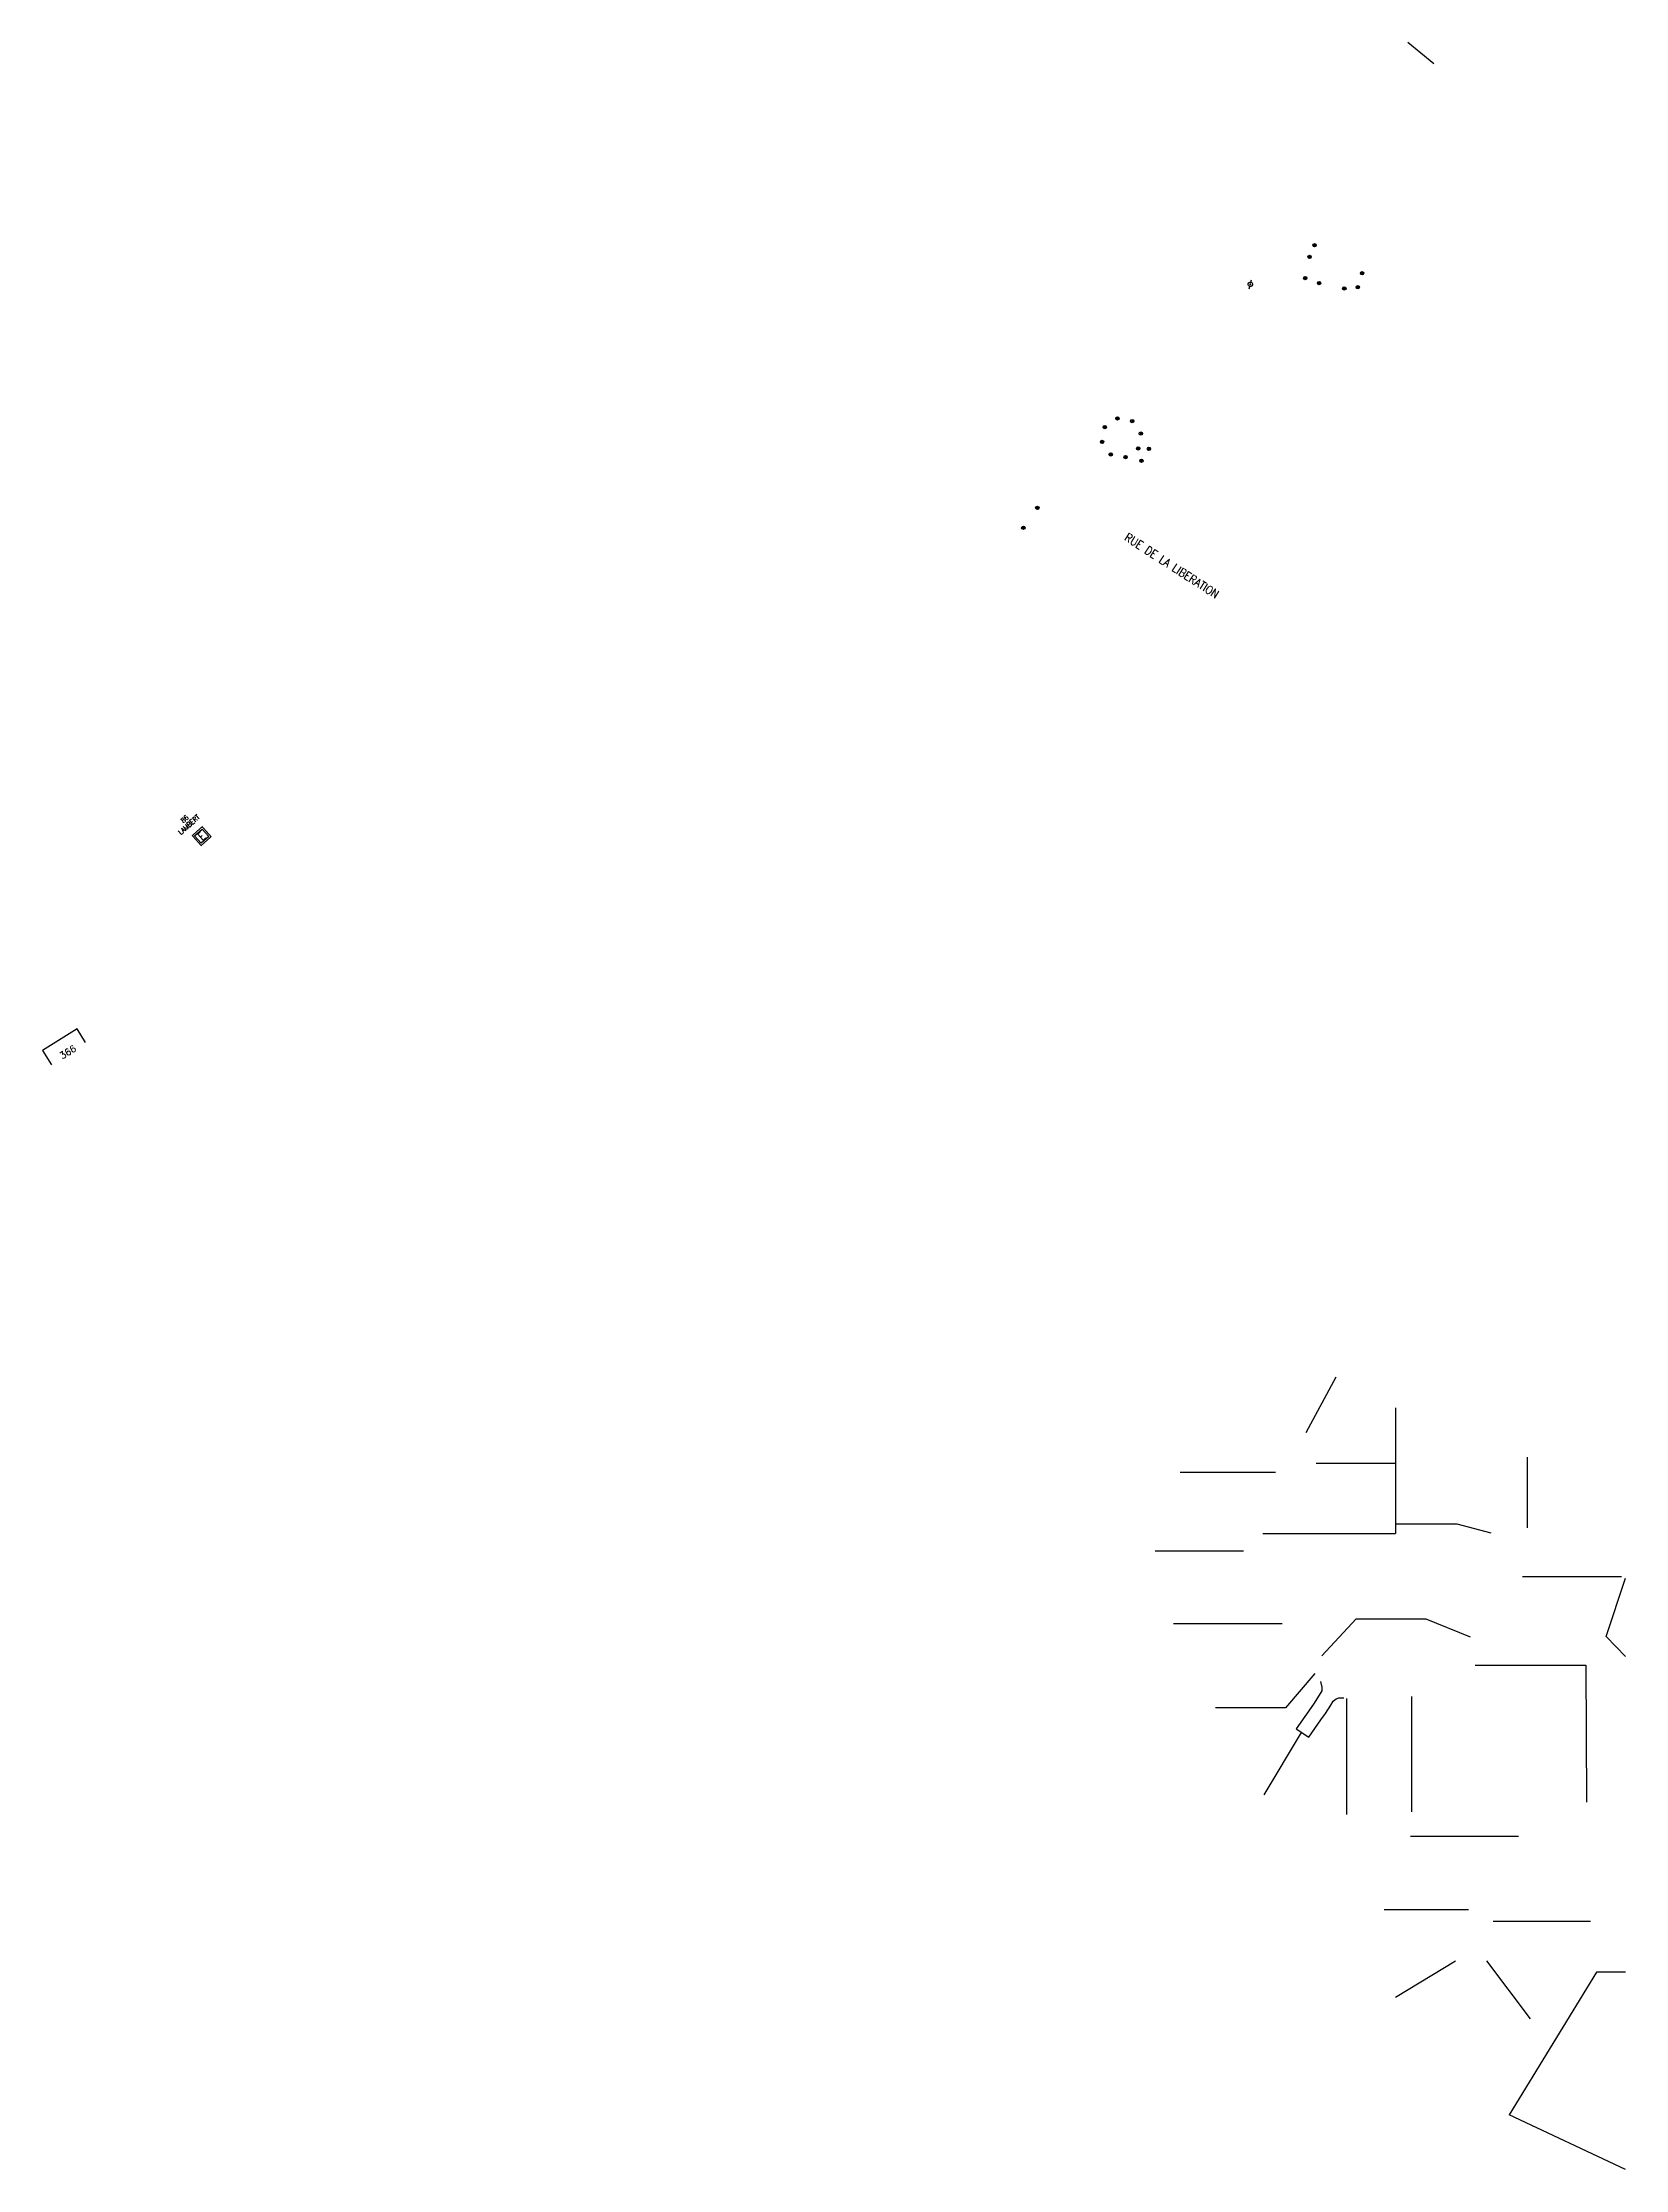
# Model space of a CAD drawing. Header units: millimetres. Extents: x 114000 to 115000, y 121200 to 121957.
# Drawn here: x 114529 to 115000, y 121200 to 121833 of the extents above; entities that cross this region are included whole.
import ezdxf
from ezdxf.enums import TextEntityAlignment as Align

# ---------------------------------------------------------------- set-up
doc = ezdxf.new("R2010")
doc.units = ezdxf.units.MM
doc.layers.get('0').update_dxf_attribs({"linetype": 'CONTINUOUS'})
for name, color, linetype in [('M_200', 7, 'CONTINUOUS'), ('W0100', 7, 'CONTINUOUS'), ('W0469', 7, 'CONTINUOUS'), ('W0473', 7, 'CONTINUOUS'), ('W0989', 7, 'CONTINUOUS'), ('W0991', 7, 'CONTINUOUS'), ('W1102', 7, 'CONTINUOUS')]:
    doc.layers.add(name, color=color, linetype=linetype)
doc.styles.add('M_ROMANS', font='ROMANS.shx', dxfattribs={"width": 0.75})
doc.styles.get("Standard").update_dxf_attribs({"font": 'romans.shx', "width": 0.85})

# ---------------------------------------------------------------- blocks, each defined once
blk = doc.blocks.new('ROUTE')
at = {"layer": 'W0100', "color": 252}
blk.add_line((114901.93, 121331.01), (114905.72, 121328.57), dxfattribs=at)
at = {"layer": 'W0100', "color": 252, "flags": 128}
for points in [[(114909.19, 121345.09), (114909.64, 121343.44), (114909.57, 121342.38), (114908.79, 121341.04), (114907.1, 121338.36), (114901.93, 121331.01)], [(114905.72, 121328.57), (114909.33, 121333.71), (114910.67, 121335.61), (114912.26, 121338.1), (114912.97, 121339.27), (114913.88, 121339.98), (114914.65, 121340.26), (114916.2, 121340.3)]]:
    blk.add_lwpolyline(points, dxfattribs=at)
blk = doc.blocks.new('M_200_56')
at = {"color": 0, "linetype": 'Continuous', "const_width": 0.35, "flags": 128}
blk.add_lwpolyline([(2, 2), (2, -2), (-2, -2), (-2, 2)], close=True, dxfattribs=at)
at = {"color": 0, "linetype": 'Continuous'}
blk.add_lwpolyline([(-1.5, 1.5), (1.5, 1.5), (1.5, -1.5), (-1.5, -1.5)], close=True, dxfattribs=at)
at = {"color": 0, "linetype": 'Continuous', "width": 0.85}
blk.add_text('E', height=2.5, dxfattribs=at).set_placement((0, 0), align=Align.MIDDLE_CENTER)
for tag, p in [('NUM', (0, 15.06)), ('NOM', (0, 8.65))]:
    blk.add_attdef(tag, text='', height=4, dxfattribs=at).set_placement(p, align=Align.MIDDLE)
at = {"color": 0, "linetype": 'Continuous', "style": 'M_ROMANS', "width": 0.75, "flags": 3}
for tag, p in [('DEF_LEG', (-0.13, -4.99)), ('DEF_COUP', (-0.13, -7.49)), ('DEF_TYPE', (-0.13, -9.99))]:
    blk.add_attdef(tag, text='', height=1.2, dxfattribs=at).set_placement(p, align=Align.MIDDLE)
blk = doc.blocks.new('T473')
for p, q in [((-0.166667, 0.166667), (0.166667, -0.166667)), ((-0.166667, -0.166667), (0.166667, 0.166667)), ((0.500001, 0.500001), (1.000002, 1.000002)), ((-1.000002, -1.000002), (-0.500001, -0.500001))]:
    blk.add_line(p, q)
blk.add_ellipse((0, 0), major_axis=(0.471405, 0.471405), ratio=1, start_param=5.4977871438, end_param=11.780972451)
blk = doc.blocks.new('T469')
at = {"color": 0, "linetype": 'Continuous', "flags": 128}
for points in [[(-0.35, 0.35), (0.35, -0.35)], [(-0.35, -0.35), (0.35, 0.35)]]:
    blk.add_lwpolyline(points, dxfattribs=at)
at = {"color": 0, "linetype": 'Continuous'}
blk.add_circle((0, 0), 0.5, dxfattribs=at)

msp = doc.modelspace()

# ---------------------------------------------------------------- linework, layer by layer
at = {"layer": 'W0100', "color": 252}
for p, q in [((114904.94, 121419.26), (114913.9, 121435.76)), ((114931.5, 121426.53), (114931.5, 121389.21)), ((114970.83, 121390.91), (114970.83, 121411.92)), ((114895.78, 121407.35), (114867.41, 121407.35)), ((114907.88, 121410.06), (114931.5, 121410.06)), ((114931.5, 121392.01), (114949.84, 121392.01)), ((114949.84, 121392.01), (114959.94, 121389.42)), ((114892.05, 121389.21), (114931.5, 121389.21)), ((114886.25, 121383.89), (114860.01, 121383.89)), ((114969.32, 121376.42), (114998.85, 121376.42)), ((114994.24, 121358.49), (115000, 121375.88)), ((114897.76, 121362.34), (114865.43, 121362.34)), ((114909.61, 121352.74), (114919.83, 121363.75)), ((114919.83, 121363.75), (114940.56, 121363.75)), ((114940.56, 121363.75), (114953.75, 121358.38)), ((115000, 121352.62), (114994.24, 121358.49)), ((114907.51, 121347.56), (114898.78, 121337.34)), ((114955.26, 121350.01), (114988.18, 121350.01)), ((114988.18, 121350.01), (114988.35, 121309.23)), ((114898.78, 121337.34), (114877.94, 121337.34)), ((114916.94, 121340.11), (114916.94, 121305.56)), ((114936.35, 121340.64), (114936.35, 121306.31)), ((114903.51, 121329.99), (114892.39, 121311.37)), ((114968.19, 121299.05), (114935.97, 121299.05)), ((114953.29, 121277.23), (114928.17, 121277.23)), ((114960.64, 121273.84), (114989.58, 121273.84)), ((114949.41, 121261.92), (114931.56, 121251.14)), ((114958.65, 121262.06), (114971.65, 121244.74)), ((114991.41, 121258.6), (114965.42, 121216.19)), ((115000, 121258.6), (114991.41, 121258.6)), ((115000, 121199.93), (114965.42, 121216.19))]:
    msp.add_line(p, q, dxfattribs=at)
at = {"layer": 'W0100', "color": 252, "flags": 128}
msp.add_lwpolyline([(114541.63, 121535.31), (114539.13, 121539.32), (114528.8, 121532.88), (114531.44, 121528.65)], dxfattribs=at)
at = {"layer": 'W1102', "color": 252, "flags": 128}
msp.add_lwpolyline([(114942.93, 121826.5), (114935.22, 121832.87)], dxfattribs=at)

# ---------------------------------------------------------------- block references
at = {"layer": 'M_200'}
ref = msp.add_blockref('M_200_56', (114576.18, 121596.71), dxfattribs=dict(at, xscale=0.9896425482877299, yscale=0.9896425482877299, zscale=0.9896425482877299, rotation=41.65084192100123))
ref.add_attrib('NUM', '86', dxfattribs={"layer": '0', "color": 0, "linetype": 'Continuous', "height": 1.484, "rotation": 41.65084, "width": 0.85}).set_placement((114571.09, 121601.83), align=Align.MIDDLE)
ref.add_attrib('NOM', 'LAMBERT', dxfattribs={"layer": '0', "color": 0, "linetype": 'Continuous', "height": 1.484, "rotation": 41.65084, "width": 0.85}).set_placement((114572.41, 121600.15), align=Align.MIDDLE)
at = {"layer": 'W0469', "color": 252}
for p in [(114907.47, 121772.55), (114905.98, 121769.05), (114904.69, 121762.77), (114908.81, 121761.27), (114916.31, 121759.7), (114920.31, 121760.05), (114921.59, 121764.2), (114848.78, 121721.02), (114844.2, 121714), (114845.01, 121718.44), (114853.16, 121720.21), (114855.74, 121716.51), (114846.79, 121710.29), (114851.2, 121709.49), (114854.97, 121712.09), (114855.92, 121708.43), (114858.14, 121711.96), (114824.93, 121694.38), (114820.76, 121688.46)]:
    msp.add_blockref('T469', p, dxfattribs=at)
at = {"layer": 'W0473', "color": 252, "linetype": 'Continuous', "rotation": 30.99454660661979}
msp.add_blockref('T473', (114888.34, 121760.91), dxfattribs=at)
at = {"layer": 'W0991'}
msp.add_blockref('ROUTE', (0, 0), dxfattribs=at)

# ---------------------------------------------------------------- texts
at = {"layer": 'W0989', "color": 252, "width": 0.85}
msp.add_text('RUE DE LA LIBERATION', height=2.5, rotation=327.07195, dxfattribs=at).set_placement((114864.97, 121677.18), align=Align.MIDDLE)
at = {"layer": 'W0991', "color": 252}
msp.add_text('366', height=2, rotation=31.92017, dxfattribs=at).set_placement((114536.34, 121532.45), align=Align.MIDDLE)

doc.saveas('drawing.dxf')
